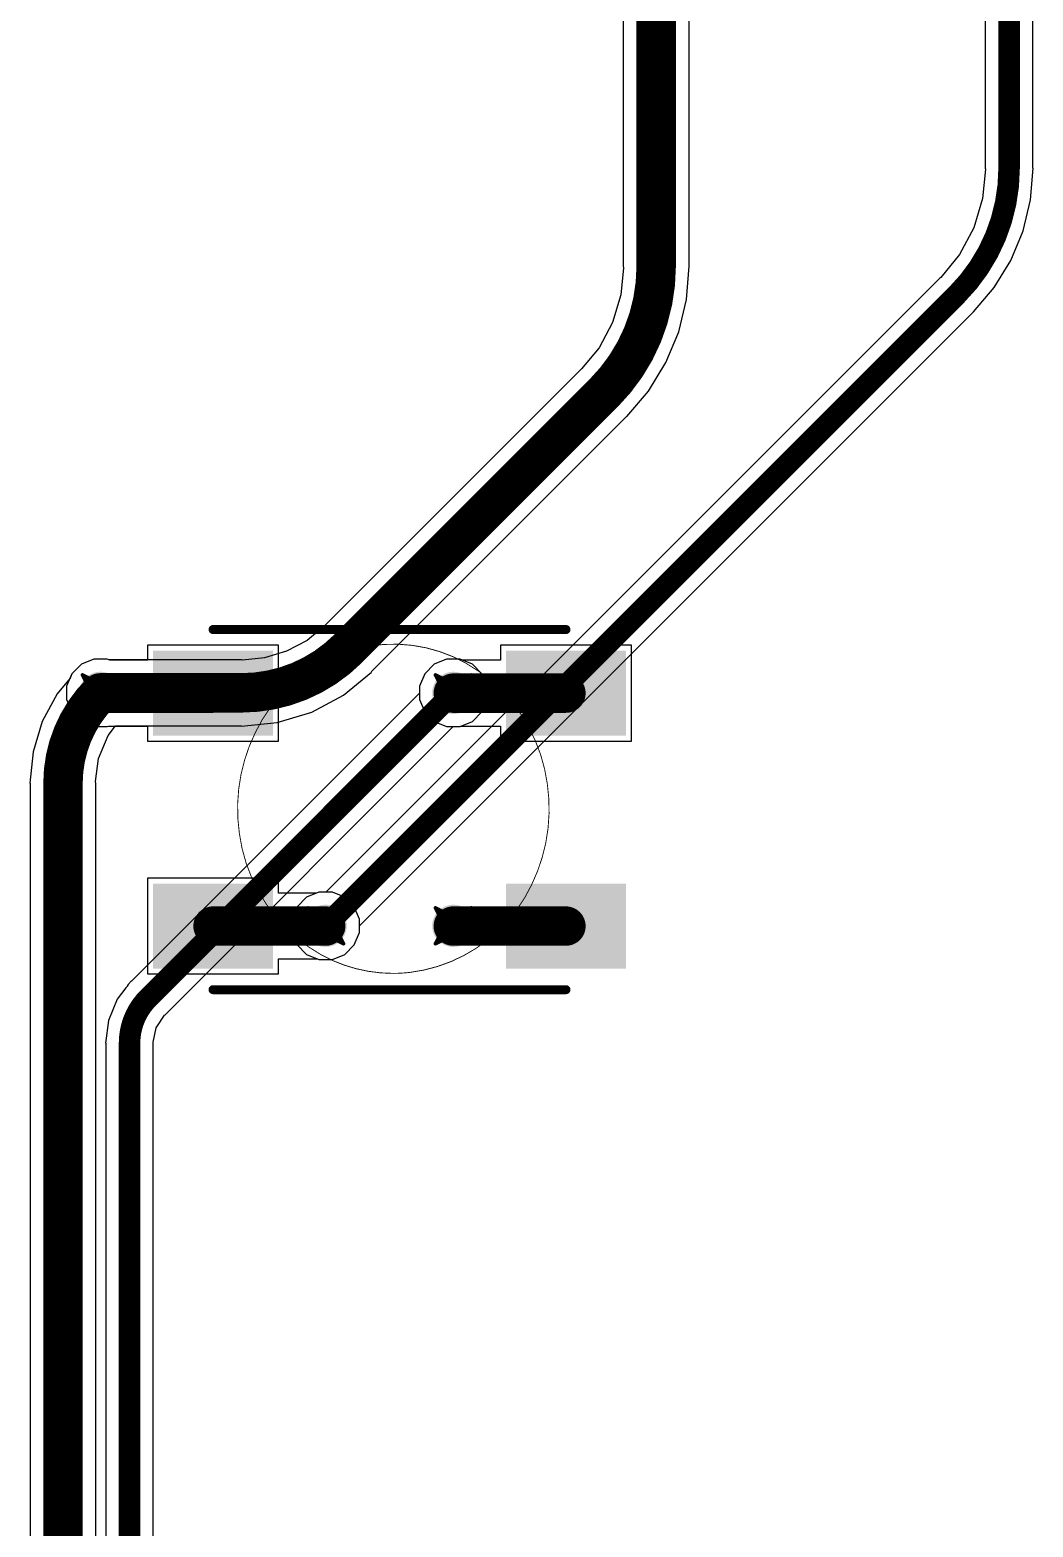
# Model space of a CAD drawing. Header units: inches. Extents: x -11 to 1110, y -7 to 455.
# Drawn here: x 281.98 to 296.19, y 200 to 221.21 of the extents above; entities that cross this region are included whole.
import ezdxf

# ---------------------------------------------------------------- set-up
doc = ezdxf.new("R2010")
doc.units = ezdxf.units.IN
for name, color, linetype in [('Bottom Layer', 5, 'Continuous'), ('Drill Drawing', 1, 'Continuous'), ('Mechanical 7', 56, 'Continuous'), ('Top Layer', 1, 'Continuous'), ('Top Overlay', 2, 'Continuous'), ('Top Paste', 8, 'Continuous'), ('Top Solder', 216, 'Continuous'), ('Via Holes', 16, 'Continuous')]:
    doc.layers.add(name, color=color, linetype=linetype)

msp = doc.modelspace()

# ---------------------------------------------------------------- hatches: boundary and pattern name
at = {"layer": 'Bottom Layer'}
h = msp.add_hatch(color=5, dxfattribs=at)
edge = h.paths.add_edge_path()
edge.add_arc((282.978, 211.82), 0.3, 0, 360)
h = msp.add_hatch(color=5, dxfattribs=at)
edge = h.paths.add_edge_path()
edge.add_arc((287.978, 211.82), 0.3, 0, 360)
h = msp.add_hatch(color=5, dxfattribs=at)
edge = h.paths.add_edge_path()
edge.add_arc((286.169, 208.52), 0.3, 0, 360)
h = msp.add_hatch(color=5, dxfattribs=at)
edge = h.paths.add_edge_path()
edge.add_arc((287.978, 208.52), 0.3, 0, 360)
at = {"layer": 'Top Layer'}
for points in [[(283.824, 212.316), (285.324, 212.316), (285.324, 211.316), (283.824, 211.316)], [(290.324, 211.316), (288.824, 211.316), (288.824, 212.316), (290.324, 212.316)], [(283.824, 209.016), (285.324, 209.016), (285.324, 208.016), (283.824, 208.016)], [(288.824, 209.016), (290.324, 209.016), (290.324, 208.016), (288.824, 208.016)]]:
    msp.add_hatch(color=1, dxfattribs=at).paths.add_polyline_path(points)
h = msp.add_hatch(color=1, dxfattribs=at)
edge = h.paths.add_edge_path()
edge.add_arc((282.978, 211.82), 0.3, 0, 360)
h = msp.add_hatch(color=1, dxfattribs=at)
edge = h.paths.add_edge_path()
edge.add_arc((287.978, 211.82), 0.3, 0, 360)
h = msp.add_hatch(color=1, dxfattribs=at)
edge = h.paths.add_edge_path()
edge.add_arc((286.169, 208.52), 0.3, 0, 360)
h = msp.add_hatch(color=1, dxfattribs=at)
edge = h.paths.add_edge_path()
edge.add_arc((287.978, 208.52), 0.3, 0, 360)
at = {"layer": 'Top Paste'}
for points in [[(283.824, 212.316), (285.324, 212.316), (285.324, 211.316), (283.824, 211.316)], [(290.324, 211.316), (288.824, 211.316), (288.824, 212.316), (290.324, 212.316)], [(283.824, 209.016), (285.324, 209.016), (285.324, 208.016), (283.824, 208.016)], [(288.824, 209.016), (290.324, 209.016), (290.324, 208.016), (288.824, 208.016)]]:
    msp.add_hatch(color=8, dxfattribs=at).paths.add_polyline_path(points)
at = {"layer": 'Top Solder'}
for points in [[(283.722, 212.418), (285.425, 212.418), (285.425, 211.215), (283.722, 211.215)], [(290.425, 211.215), (288.722, 211.215), (288.722, 212.418), (290.425, 212.418)], [(283.722, 209.118), (285.425, 209.118), (285.425, 207.915), (283.722, 207.915)], [(288.722, 209.118), (290.425, 209.118), (290.425, 207.915), (288.722, 207.915)]]:
    msp.add_hatch(color=216, dxfattribs=at).paths.add_polyline_path(points)
at = {"layer": 'Via Holes'}
h = msp.add_hatch(color=7, dxfattribs=at)
edge = h.paths.add_edge_path()
edge.add_arc((282.978, 211.82), 0.15, 0, 360)
h = msp.add_hatch(color=7, dxfattribs=at)
edge = h.paths.add_edge_path()
edge.add_arc((287.978, 211.82), 0.15, 0, 360)
h = msp.add_hatch(color=7, dxfattribs=at)
edge = h.paths.add_edge_path()
edge.add_arc((286.169, 208.52), 0.15, 0, 360)
h = msp.add_hatch(color=7, dxfattribs=at)
edge = h.paths.add_edge_path()
edge.add_arc((287.978, 208.52), 0.15, 0, 360)

# ---------------------------------------------------------------- linework, layer by layer
at = {"layer": 'Bottom Layer'}
for p, q in [((290.386, 226.809), (290.386, 217.863)), ((291.318, 217.863), (291.318, 226.809)), ((295.515, 226.594), (295.515, 219.254)), ((296.189, 219.254), (296.189, 226.594)), ((295.518, 219.24), (295.477, 218.824)), ((295.515, 219.254), (295.518, 219.24)), ((296.156, 218.804), (296.191, 219.254)), ((296.191, 219.254), (296.189, 219.254)), ((295.477, 218.824), (295.352, 218.41)), ((296.05, 218.365), (296.156, 218.804)), ((295.352, 218.41), (295.148, 218.028)), ((295.877, 217.947), (296.05, 218.365)), ((295.148, 218.028), (294.883, 217.705)), ((290.39, 217.842), (290.352, 217.457)), ((290.386, 217.863), (290.39, 217.842)), ((291.282, 217.393), (291.319, 217.863)), ((291.319, 217.863), (291.318, 217.863)), ((295.641, 217.562), (295.877, 217.947)), ((294.87, 217.696), (286.171, 208.997)), ((294.883, 217.705), (294.87, 217.696)), ((290.352, 217.457), (290.234, 217.067)), ((291.171, 216.934), (291.282, 217.393)), ((295.348, 217.219), (295.641, 217.562)), ((286.647, 208.521), (295.346, 217.22)), ((295.346, 217.22), (295.348, 217.219)), ((290.234, 217.067), (290.042, 216.708)), ((290.991, 216.498), (291.171, 216.934)), ((290.042, 216.708), (289.796, 216.409)), ((289.779, 216.397), (286.157, 212.775)), ((289.796, 216.409), (289.779, 216.397)), ((290.744, 216.096), (290.991, 216.498)), ((290.438, 215.737), (290.744, 216.096)), ((286.816, 212.116), (290.438, 215.738)), ((290.438, 215.738), (290.438, 215.738)), ((290.438, 215.738), (290.438, 215.737)), ((286.149, 212.763), (285.906, 212.564)), ((286.157, 212.775), (286.149, 212.763)), ((285.906, 212.564), (285.616, 212.409)), ((285.302, 212.314), (284.99, 212.283)), ((285.616, 212.409), (285.302, 212.314)), ((282.573, 212.09), (282.548, 212.03)), ((282.708, 212.225), (282.573, 212.09)), ((282.883, 212.297), (282.708, 212.225)), ((283.073, 212.297), (282.883, 212.297)), ((283.101, 212.286), (283.073, 212.297)), ((284.975, 212.286), (283.101, 212.286)), ((284.99, 212.283), (284.975, 212.286)), ((286.424, 211.789), (286.819, 212.113)), ((286.819, 212.113), (286.816, 212.116)), ((287.573, 212.09), (287.5, 211.915)), ((287.708, 212.225), (287.573, 212.09)), ((287.883, 212.297), (287.708, 212.225)), ((288.073, 212.297), (287.883, 212.297)), ((288.249, 212.225), (288.073, 212.297)), ((288.383, 212.09), (288.249, 212.225)), ((288.456, 211.915), (288.383, 212.09)), ((282.548, 212.03), (282.364, 211.805)), ((287.5, 211.915), (287.5, 211.818)), ((288.456, 211.725), (288.456, 211.915)), ((282.364, 211.805), (282.153, 211.412)), ((287.5, 211.818), (283.418, 207.735)), ((285.973, 211.548), (286.424, 211.789)), ((288.383, 211.549), (288.456, 211.725)), ((285.484, 211.4), (285.973, 211.548)), ((288.249, 211.415), (288.383, 211.549)), ((282.153, 211.412), (282.024, 210.984)), ((283.087, 211.216), (283.193, 211.353)), ((283.193, 211.353), (284.975, 211.353)), ((283.894, 207.259), (287.976, 211.342)), ((284.975, 211.35), (285.484, 211.4)), ((284.975, 211.353), (284.975, 211.35)), ((287.976, 211.342), (288.073, 211.342)), ((288.073, 211.342), (288.249, 211.415)), ((282.952, 210.89), (283.087, 211.216)), ((282.024, 210.984), (281.98, 210.54)), ((282.909, 210.563), (282.952, 210.89)), ((281.98, 210.54), (281.982, 210.54)), ((281.982, 210.54), (281.982, 199.645)), ((282.914, 210.54), (282.909, 210.563)), ((282.914, 199.645), (282.914, 210.54)), ((285.899, 208.925), (285.764, 208.79)), ((286.074, 208.997), (285.899, 208.925)), ((286.171, 208.997), (286.074, 208.997)), ((285.764, 208.79), (285.692, 208.615)), ((285.692, 208.615), (285.692, 208.425)), ((286.647, 208.425), (286.647, 208.521)), ((285.692, 208.425), (285.764, 208.249)), ((286.574, 208.249), (286.647, 208.425)), ((285.764, 208.249), (285.899, 208.115)), ((285.899, 208.115), (286.074, 208.042)), ((286.264, 208.042), (286.44, 208.115)), ((286.44, 208.115), (286.574, 208.249)), ((286.074, 208.042), (286.264, 208.042)), ((283.34, 207.64), (283.217, 207.48)), ((283.351, 207.655), (283.34, 207.64)), ((283.34, 207.64), (283.34, 207.64)), ((283.355, 207.661), (283.351, 207.655)), ((283.359, 207.666), (283.355, 207.661)), ((283.373, 207.687), (283.359, 207.667)), ((283.359, 207.667), (283.359, 207.666)), ((283.415, 207.738), (283.373, 207.687)), ((283.418, 207.735), (283.415, 207.738)), ((283.217, 207.48), (283.092, 207.18)), ((283.766, 207.077), (283.884, 207.252)), ((283.884, 207.252), (283.894, 207.259)), ((283.092, 207.18), (283.05, 206.858)), ((283.725, 206.87), (283.766, 207.077)), ((283.05, 206.858), (283.054, 206.858)), ((283.054, 206.858), (283.054, 198.64)), ((283.727, 206.858), (283.725, 206.87)), ((283.727, 198.64), (283.727, 206.858))]:
    msp.add_line(p, q, dxfattribs=at)
for points in [[(290.852, 217.863, 0.559, 0.559, 0), (290.852, 226.933, 0.559, 0.559, 0)], [(295.852, 219.254, 0.305, 0.305, 0), (295.852, 226.933, 0.305, 0.305, 0)], [(295.852, 219.254, 0.305, 0.305, -0.198912), (295.108, 217.458, 0.305, 0.305, 0)], [(290.852, 217.863, 0.559, 0.559, -0.198912), (290.108, 216.067, 0.559, 0.559, 0)], [(286.169, 208.52, 0.305, 0.305, 0), (295.108, 217.458, 0.305, 0.305, 0)], [(286.487, 212.446, 0.559, 0.559, 0), (290.108, 216.067, 0.559, 0.559, 0)], [(286.487, 212.446, 0.559, 0.559, -0.198912), (284.975, 211.82, 0.559, 0.559, 0)], [(282.448, 210.54, 0.559, 0.559, -0.198912), (282.978, 211.82, 0.559, 0.559, 0)], [(282.978, 211.82, 0.559, 0.559, 0), (284.975, 211.82, 0.559, 0.559, 0)], [(283.656, 207.497, 0.305, 0.305, 0), (287.978, 211.82, 0.305, 0.305, 0)], [(282.448, 199.645, 0.559, 0.559, 0), (282.448, 210.54, 0.559, 0.559, 0)], [(283.611, 207.449, 0.305, 0.305, -0.018135), (283.656, 207.497, 0.305, 0.305, 0)], [(283.656, 207.497, 0.305, 0.305, 0), (283.656, 207.497, 0.305, 0.305, 0)], [(283.656, 207.497, 0.305, 0.305, -0.000076), (283.656, 207.497, 0.305, 0.305, 0)], [(283.391, 206.858, 0.305, 0.305, -0.18005), (283.611, 207.449, 0.305, 0.305, 0)], [(283.391, 198.64, 0.305, 0.305, 0), (283.391, 206.858, 0.305, 0.305, 0)]]:
    msp.add_lwpolyline(points, format="xyseb", dxfattribs=at)
for points in [[(295.776, 219.254, 0.152, 0.152, 1), (295.928, 219.254, 0.152, 0.152, 1)], [(295.776, 219.254, 0.152, 0.152, 1), (295.928, 219.254, 0.152, 0.152, 1)], [(290.712, 217.863, 0.279, 0.279, 1), (290.992, 217.863, 0.279, 0.279, 1)], [(290.712, 217.863, 0.279, 0.279, 1), (290.992, 217.863, 0.279, 0.279, 1)], [(295.032, 217.458, 0.152, 0.152, 1), (295.184, 217.458, 0.152, 0.152, 1)], [(295.032, 217.458, 0.152, 0.152, 1), (295.184, 217.458, 0.152, 0.152, 1)], [(289.969, 216.067, 0.279, 0.279, 1), (290.248, 216.067, 0.279, 0.279, 1)], [(289.969, 216.067, 0.279, 0.279, 1), (290.248, 216.067, 0.279, 0.279, 1)], [(286.347, 212.446, 0.279, 0.279, 1), (286.626, 212.446, 0.279, 0.279, 1)], [(286.347, 212.446, 0.279, 0.279, 1), (286.626, 212.446, 0.279, 0.279, 1)], [(282.838, 211.82, 0.279, 0.279, 1), (283.118, 211.82, 0.279, 0.279, 1)], [(282.838, 211.82, 0.279, 0.279, 1), (283.118, 211.82, 0.279, 0.279, 1)], [(284.836, 211.82, 0.279, 0.279, 1), (285.115, 211.82, 0.279, 0.279, 1)], [(284.836, 211.82, 0.279, 0.279, 1), (285.115, 211.82, 0.279, 0.279, 1)], [(287.902, 211.82, 0.152, 0.152, 1), (288.054, 211.82, 0.152, 0.152, 1)], [(282.308, 210.54, 0.279, 0.279, 1), (282.588, 210.54, 0.279, 0.279, 1)], [(282.308, 210.54, 0.279, 0.279, 1), (282.588, 210.54, 0.279, 0.279, 1)], [(286.093, 208.52, 0.152, 0.152, 1), (286.246, 208.52, 0.152, 0.152, 1)], [(283.579, 207.497, 0.152, 0.152, 1), (283.732, 207.497, 0.152, 0.152, 1)], [(283.579, 207.497, 0.152, 0.152, 1), (283.732, 207.497, 0.152, 0.152, 1)], [(283.579, 207.497, 0.152, 0.152, 1), (283.732, 207.497, 0.152, 0.152, 1)], [(283.579, 207.497, 0.152, 0.152, 1), (283.732, 207.497, 0.152, 0.152, 1)], [(283.579, 207.497, 0.152, 0.152, 1), (283.732, 207.497, 0.152, 0.152, 1)], [(283.579, 207.497, 0.152, 0.152, 1), (283.732, 207.497, 0.152, 0.152, 1)], [(283.535, 207.449, 0.152, 0.152, 1), (283.687, 207.449, 0.152, 0.152, 1)], [(283.535, 207.449, 0.152, 0.152, 1), (283.687, 207.449, 0.152, 0.152, 1)], [(283.315, 206.858, 0.152, 0.152, 1), (283.467, 206.858, 0.152, 0.152, 1)], [(283.315, 206.858, 0.152, 0.152, 1), (283.467, 206.858, 0.152, 0.152, 1)]]:
    msp.add_lwpolyline(points, format="xyseb", close=True, dxfattribs=at)
at = {"layer": 'Drill Drawing'}
for points in [[(282.724, 212.074, 0.0508, 0.0508, 0), (282.978, 211.947, 0.0508, 0.0508, 0)], [(282.724, 212.074, 0.0508, 0.0508, 0), (282.851, 211.82, 0.0508, 0.0508, 0)], [(282.978, 211.947, 0.0508, 0.0508, 0), (283.232, 212.074, 0.0508, 0.0508, 0)], [(283.105, 211.82, 0.0508, 0.0508, 0), (283.232, 212.074, 0.0508, 0.0508, 0)], [(287.724, 212.074, 0.0508, 0.0508, 0), (287.978, 211.947, 0.0508, 0.0508, 0)], [(287.724, 212.074, 0.0508, 0.0508, 0), (287.851, 211.82, 0.0508, 0.0508, 0)], [(287.978, 211.947, 0.0508, 0.0508, 0), (288.232, 212.074, 0.0508, 0.0508, 0)], [(288.105, 211.82, 0.0508, 0.0508, 0), (288.232, 212.074, 0.0508, 0.0508, 0)], [(282.724, 211.566, 0.0508, 0.0508, 0), (282.851, 211.82, 0.0508, 0.0508, 0)], [(282.724, 211.566, 0.0508, 0.0508, 0), (282.978, 211.693, 0.0508, 0.0508, 0)], [(282.978, 211.693, 0.0508, 0.0508, 0), (283.232, 211.566, 0.0508, 0.0508, 0)], [(283.105, 211.82, 0.0508, 0.0508, 0), (283.232, 211.566, 0.0508, 0.0508, 0)], [(287.724, 211.566, 0.0508, 0.0508, 0), (287.851, 211.82, 0.0508, 0.0508, 0)], [(287.724, 211.566, 0.0508, 0.0508, 0), (287.978, 211.693, 0.0508, 0.0508, 0)], [(287.978, 211.693, 0.0508, 0.0508, 0), (288.232, 211.566, 0.0508, 0.0508, 0)], [(288.105, 211.82, 0.0508, 0.0508, 0), (288.232, 211.566, 0.0508, 0.0508, 0)], [(285.915, 208.774, 0.0508, 0.0508, 0), (286.169, 208.647, 0.0508, 0.0508, 0)], [(285.915, 208.774, 0.0508, 0.0508, 0), (286.042, 208.52, 0.0508, 0.0508, 0)], [(286.169, 208.647, 0.0508, 0.0508, 0), (286.423, 208.774, 0.0508, 0.0508, 0)], [(286.296, 208.52, 0.0508, 0.0508, 0), (286.423, 208.774, 0.0508, 0.0508, 0)], [(287.724, 208.774, 0.0508, 0.0508, 0), (287.978, 208.647, 0.0508, 0.0508, 0)], [(287.724, 208.774, 0.0508, 0.0508, 0), (287.851, 208.52, 0.0508, 0.0508, 0)], [(287.978, 208.647, 0.0508, 0.0508, 0), (288.232, 208.774, 0.0508, 0.0508, 0)], [(288.105, 208.52, 0.0508, 0.0508, 0), (288.232, 208.774, 0.0508, 0.0508, 0)], [(285.915, 208.266, 0.0508, 0.0508, 0), (286.042, 208.52, 0.0508, 0.0508, 0)], [(286.296, 208.52, 0.0508, 0.0508, 0), (286.423, 208.266, 0.0508, 0.0508, 0)], [(287.724, 208.266, 0.0508, 0.0508, 0), (287.851, 208.52, 0.0508, 0.0508, 0)], [(288.105, 208.52, 0.0508, 0.0508, 0), (288.232, 208.266, 0.0508, 0.0508, 0)], [(285.915, 208.266, 0.0508, 0.0508, 0), (286.169, 208.393, 0.0508, 0.0508, 0)], [(286.169, 208.393, 0.0508, 0.0508, 0), (286.423, 208.266, 0.0508, 0.0508, 0)], [(287.724, 208.266, 0.0508, 0.0508, 0), (287.978, 208.393, 0.0508, 0.0508, 0)], [(287.978, 208.393, 0.0508, 0.0508, 0), (288.232, 208.266, 0.0508, 0.0508, 0)]]:
    msp.add_lwpolyline(points, format="xyseb", dxfattribs=at)
for points in [[(282.711, 212.074, 0.0254, 0.0254, 1), (282.737, 212.074, 0.0254, 0.0254, 1)], [(282.711, 212.074, 0.0254, 0.0254, 1), (282.737, 212.074, 0.0254, 0.0254, 1)], [(283.219, 212.074, 0.0254, 0.0254, 1), (283.245, 212.074, 0.0254, 0.0254, 1)], [(283.219, 212.074, 0.0254, 0.0254, 1), (283.245, 212.074, 0.0254, 0.0254, 1)], [(287.711, 212.074, 0.0254, 0.0254, 1), (287.737, 212.074, 0.0254, 0.0254, 1)], [(287.711, 212.074, 0.0254, 0.0254, 1), (287.737, 212.074, 0.0254, 0.0254, 1)], [(288.219, 212.074, 0.0254, 0.0254, 1), (288.245, 212.074, 0.0254, 0.0254, 1)], [(288.219, 212.074, 0.0254, 0.0254, 1), (288.245, 212.074, 0.0254, 0.0254, 1)], [(282.965, 211.947, 0.0254, 0.0254, 1), (282.991, 211.947, 0.0254, 0.0254, 1)], [(282.965, 211.947, 0.0254, 0.0254, 1), (282.991, 211.947, 0.0254, 0.0254, 1)], [(287.965, 211.947, 0.0254, 0.0254, 1), (287.991, 211.947, 0.0254, 0.0254, 1)], [(287.965, 211.947, 0.0254, 0.0254, 1), (287.991, 211.947, 0.0254, 0.0254, 1)], [(282.838, 211.82, 0.0254, 0.0254, 1), (282.864, 211.82, 0.0254, 0.0254, 1)], [(282.838, 211.82, 0.0254, 0.0254, 1), (282.864, 211.82, 0.0254, 0.0254, 1)], [(282.965, 211.693, 0.0254, 0.0254, 1), (282.991, 211.693, 0.0254, 0.0254, 1)], [(282.965, 211.693, 0.0254, 0.0254, 1), (282.991, 211.693, 0.0254, 0.0254, 1)], [(283.092, 211.82, 0.0254, 0.0254, 1), (283.118, 211.82, 0.0254, 0.0254, 1)], [(283.092, 211.82, 0.0254, 0.0254, 1), (283.118, 211.82, 0.0254, 0.0254, 1)], [(287.838, 211.82, 0.0254, 0.0254, 1), (287.864, 211.82, 0.0254, 0.0254, 1)], [(287.838, 211.82, 0.0254, 0.0254, 1), (287.864, 211.82, 0.0254, 0.0254, 1)], [(287.965, 211.693, 0.0254, 0.0254, 1), (287.991, 211.693, 0.0254, 0.0254, 1)], [(287.965, 211.693, 0.0254, 0.0254, 1), (287.991, 211.693, 0.0254, 0.0254, 1)], [(288.092, 211.82, 0.0254, 0.0254, 1), (288.118, 211.82, 0.0254, 0.0254, 1)], [(288.092, 211.82, 0.0254, 0.0254, 1), (288.118, 211.82, 0.0254, 0.0254, 1)], [(282.711, 211.566, 0.0254, 0.0254, 1), (282.737, 211.566, 0.0254, 0.0254, 1)], [(282.711, 211.566, 0.0254, 0.0254, 1), (282.737, 211.566, 0.0254, 0.0254, 1)], [(283.219, 211.566, 0.0254, 0.0254, 1), (283.245, 211.566, 0.0254, 0.0254, 1)], [(283.219, 211.566, 0.0254, 0.0254, 1), (283.245, 211.566, 0.0254, 0.0254, 1)], [(287.711, 211.566, 0.0254, 0.0254, 1), (287.737, 211.566, 0.0254, 0.0254, 1)], [(287.711, 211.566, 0.0254, 0.0254, 1), (287.737, 211.566, 0.0254, 0.0254, 1)], [(288.219, 211.566, 0.0254, 0.0254, 1), (288.245, 211.566, 0.0254, 0.0254, 1)], [(288.219, 211.566, 0.0254, 0.0254, 1), (288.245, 211.566, 0.0254, 0.0254, 1)], [(285.903, 208.774, 0.0254, 0.0254, 1), (285.928, 208.774, 0.0254, 0.0254, 1)], [(285.903, 208.774, 0.0254, 0.0254, 1), (285.928, 208.774, 0.0254, 0.0254, 1)], [(286.411, 208.774, 0.0254, 0.0254, 1), (286.436, 208.774, 0.0254, 0.0254, 1)], [(286.411, 208.774, 0.0254, 0.0254, 1), (286.436, 208.774, 0.0254, 0.0254, 1)], [(287.711, 208.774, 0.0254, 0.0254, 1), (287.737, 208.774, 0.0254, 0.0254, 1)], [(287.711, 208.774, 0.0254, 0.0254, 1), (287.737, 208.774, 0.0254, 0.0254, 1)], [(288.219, 208.774, 0.0254, 0.0254, 1), (288.245, 208.774, 0.0254, 0.0254, 1)], [(288.219, 208.774, 0.0254, 0.0254, 1), (288.245, 208.774, 0.0254, 0.0254, 1)], [(286.03, 208.52, 0.0254, 0.0254, 1), (286.055, 208.52, 0.0254, 0.0254, 1)], [(286.03, 208.52, 0.0254, 0.0254, 1), (286.055, 208.52, 0.0254, 0.0254, 1)], [(286.157, 208.647, 0.0254, 0.0254, 1), (286.182, 208.647, 0.0254, 0.0254, 1)], [(286.157, 208.647, 0.0254, 0.0254, 1), (286.182, 208.647, 0.0254, 0.0254, 1)], [(286.284, 208.52, 0.0254, 0.0254, 1), (286.309, 208.52, 0.0254, 0.0254, 1)], [(286.284, 208.52, 0.0254, 0.0254, 1), (286.309, 208.52, 0.0254, 0.0254, 1)], [(287.838, 208.52, 0.0254, 0.0254, 1), (287.864, 208.52, 0.0254, 0.0254, 1)], [(287.838, 208.52, 0.0254, 0.0254, 1), (287.864, 208.52, 0.0254, 0.0254, 1)], [(287.965, 208.647, 0.0254, 0.0254, 1), (287.991, 208.647, 0.0254, 0.0254, 1)], [(287.965, 208.647, 0.0254, 0.0254, 1), (287.991, 208.647, 0.0254, 0.0254, 1)], [(288.092, 208.52, 0.0254, 0.0254, 1), (288.118, 208.52, 0.0254, 0.0254, 1)], [(288.092, 208.52, 0.0254, 0.0254, 1), (288.118, 208.52, 0.0254, 0.0254, 1)], [(285.903, 208.266, 0.0254, 0.0254, 1), (285.928, 208.266, 0.0254, 0.0254, 1)], [(285.903, 208.266, 0.0254, 0.0254, 1), (285.928, 208.266, 0.0254, 0.0254, 1)], [(286.157, 208.393, 0.0254, 0.0254, 1), (286.182, 208.393, 0.0254, 0.0254, 1)], [(286.157, 208.393, 0.0254, 0.0254, 1), (286.182, 208.393, 0.0254, 0.0254, 1)], [(286.411, 208.266, 0.0254, 0.0254, 1), (286.436, 208.266, 0.0254, 0.0254, 1)], [(286.411, 208.266, 0.0254, 0.0254, 1), (286.436, 208.266, 0.0254, 0.0254, 1)], [(287.711, 208.266, 0.0254, 0.0254, 1), (287.737, 208.266, 0.0254, 0.0254, 1)], [(287.711, 208.266, 0.0254, 0.0254, 1), (287.737, 208.266, 0.0254, 0.0254, 1)], [(287.965, 208.393, 0.0254, 0.0254, 1), (287.991, 208.393, 0.0254, 0.0254, 1)], [(287.965, 208.393, 0.0254, 0.0254, 1), (287.991, 208.393, 0.0254, 0.0254, 1)], [(288.219, 208.266, 0.0254, 0.0254, 1), (288.245, 208.266, 0.0254, 0.0254, 1)], [(288.219, 208.266, 0.0254, 0.0254, 1), (288.245, 208.266, 0.0254, 0.0254, 1)]]:
    msp.add_lwpolyline(points, format="xyseb", close=True, dxfattribs=at)
at = {"layer": 'Mechanical 7'}
for points in [[(286.797, 212.484, 0.0127, 0.0127, -0.168778), (288.15, 212.244, 0.0127, 0.0127, 0)], [(285.172, 211.256, 0.0127, 0.0127, -0.244073), (286.797, 212.484, 0.0127, 0.0127, 0)], [(288.15, 212.244, 0.0127, 0.0127, -0.235399), (289.31, 210.527, 0.0127, 0.0127, 0)], [(284.947, 209.827, 0.0127, 0.0127, -0.151666), (285.172, 211.256, 0.0127, 0.0127, 0)], [(289.31, 210.527, 0.0127, 0.0127, -0.151375), (289.085, 209.097, 0.0127, 0.0127, 0)], [(286.106, 208.109, 0.0127, 0.0127, -0.234827), (284.947, 209.827, 0.0127, 0.0127, 0)], [(289.085, 209.097, 0.0127, 0.0127, -0.256725), (287.363, 207.86, 0.0127, 0.0127, 0)], [(287.125, 207.846, 0.0127, 0.0127, -0.126944), (286.106, 208.109, 0.0127, 0.0127, 0)], [(287.363, 207.86, 0.0127, 0.0127, -0.028259), (287.125, 207.846, 0.0127, 0.0127, 0)]]:
    msp.add_lwpolyline(points, format="xyseb", dxfattribs=at)
for points in [[(286.794, 212.484, 0.00635, 0.00635, 1), (286.8, 212.484, 0.00635, 0.00635, 1)], [(286.794, 212.484, 0.00635, 0.00635, 1), (286.8, 212.484, 0.00635, 0.00635, 1)], [(288.147, 212.244, 0.00635, 0.00635, 1), (288.154, 212.244, 0.00635, 0.00635, 1)], [(288.147, 212.244, 0.00635, 0.00635, 1), (288.154, 212.244, 0.00635, 0.00635, 1)], [(285.169, 211.256, 0.00635, 0.00635, 1), (285.175, 211.256, 0.00635, 0.00635, 1)], [(285.169, 211.256, 0.00635, 0.00635, 1), (285.175, 211.256, 0.00635, 0.00635, 1)], [(289.307, 210.527, 0.00635, 0.00635, 1), (289.313, 210.527, 0.00635, 0.00635, 1)], [(289.307, 210.527, 0.00635, 0.00635, 1), (289.313, 210.527, 0.00635, 0.00635, 1)], [(284.943, 209.827, 0.00635, 0.00635, 1), (284.95, 209.827, 0.00635, 0.00635, 1)], [(284.943, 209.827, 0.00635, 0.00635, 1), (284.95, 209.827, 0.00635, 0.00635, 1)], [(289.081, 209.097, 0.00635, 0.00635, 1), (289.088, 209.097, 0.00635, 0.00635, 1)], [(289.081, 209.097, 0.00635, 0.00635, 1), (289.088, 209.097, 0.00635, 0.00635, 1)], [(286.103, 208.109, 0.00635, 0.00635, 1), (286.109, 208.109, 0.00635, 0.00635, 1)], [(286.103, 208.109, 0.00635, 0.00635, 1), (286.109, 208.109, 0.00635, 0.00635, 1)], [(287.122, 207.846, 0.00635, 0.00635, 1), (287.128, 207.846, 0.00635, 0.00635, 1)], [(287.122, 207.846, 0.00635, 0.00635, 1), (287.128, 207.846, 0.00635, 0.00635, 1)], [(287.36, 207.86, 0.00635, 0.00635, 1), (287.366, 207.86, 0.00635, 0.00635, 1)], [(287.36, 207.86, 0.00635, 0.00635, 1), (287.366, 207.86, 0.00635, 0.00635, 1)]]:
    msp.add_lwpolyline(points, format="xyseb", close=True, dxfattribs=at)
at = {"layer": 'Top Layer'}
for p, q in [((285.502, 212.494), (283.646, 212.494)), ((283.646, 212.494), (283.646, 212.282)), ((285.502, 211.138), (285.502, 212.494)), ((290.502, 212.494), (288.646, 212.494)), ((288.646, 212.494), (288.646, 212.282)), ((290.502, 211.138), (290.502, 212.494)), ((282.573, 212.09), (282.5, 211.915)), ((282.708, 212.225), (282.573, 212.09)), ((282.883, 212.297), (282.708, 212.225)), ((283.073, 212.297), (282.883, 212.297)), ((283.11, 212.282), (283.073, 212.297)), ((283.646, 212.282), (283.11, 212.282)), ((287.573, 212.09), (287.5, 211.915)), ((287.708, 212.225), (287.573, 212.09)), ((287.883, 212.297), (287.708, 212.225)), ((288.073, 212.297), (287.883, 212.297)), ((288.11, 212.282), (288.073, 212.297)), ((288.646, 212.282), (288.11, 212.282)), ((282.5, 211.915), (282.5, 211.725)), ((287.5, 211.915), (287.5, 211.725)), ((282.5, 211.725), (282.573, 211.549)), ((287.5, 211.725), (287.573, 211.549)), ((282.573, 211.549), (282.708, 211.415)), ((287.573, 211.549), (287.708, 211.415)), ((282.708, 211.415), (282.883, 211.342)), ((282.883, 211.342), (283.073, 211.342)), ((283.073, 211.342), (283.093, 211.35)), ((283.093, 211.35), (283.646, 211.35)), ((283.646, 211.35), (283.646, 211.138)), ((287.708, 211.415), (287.883, 211.342)), ((287.883, 211.342), (288.073, 211.342)), ((288.073, 211.342), (288.093, 211.35)), ((288.093, 211.35), (288.646, 211.35)), ((288.646, 211.35), (288.646, 211.138)), ((283.646, 211.138), (285.502, 211.138)), ((288.646, 211.138), (290.502, 211.138)), ((285.502, 209.194), (283.646, 209.194)), ((283.646, 209.194), (283.646, 207.838)), ((285.502, 208.982), (285.502, 209.194)), ((286.038, 208.982), (285.502, 208.982)), ((286.074, 208.997), (286.038, 208.982)), ((286.264, 208.997), (286.074, 208.997)), ((286.44, 208.925), (286.264, 208.997)), ((286.574, 208.79), (286.44, 208.925)), ((286.647, 208.615), (286.574, 208.79)), ((286.647, 208.425), (286.647, 208.615)), ((286.574, 208.249), (286.647, 208.425)), ((286.264, 208.042), (286.44, 208.115)), ((286.44, 208.115), (286.574, 208.249)), ((285.502, 207.838), (285.502, 208.05)), ((285.502, 208.05), (286.054, 208.05)), ((286.054, 208.05), (286.074, 208.042)), ((286.074, 208.042), (286.264, 208.042)), ((283.646, 207.838), (285.502, 207.838))]:
    msp.add_line(p, q, dxfattribs=at)
for points in [[(282.978, 211.816, 0.559, 0.559, 0), (284.574, 211.816, 0.559, 0.559, 0)], [(287.978, 211.816, 0.559, 0.559, 0), (289.574, 211.816, 0.559, 0.559, 0)], [(284.574, 208.516, 0.559, 0.559, 0), (286.169, 208.516, 0.559, 0.559, 0)], [(287.978, 208.516, 0.559, 0.559, 0), (289.574, 208.516, 0.559, 0.559, 0)]]:
    msp.add_lwpolyline(points, format="xyseb", dxfattribs=at)
for points in [[(282.838, 211.816, 0.279, 0.279, 1), (283.118, 211.816, 0.279, 0.279, 1)], [(284.434, 211.816, 0.279, 0.279, 1), (284.713, 211.816, 0.279, 0.279, 1)], [(287.838, 211.816, 0.279, 0.279, 1), (288.118, 211.816, 0.279, 0.279, 1)], [(289.434, 211.816, 0.279, 0.279, 1), (289.713, 211.816, 0.279, 0.279, 1)], [(284.434, 208.516, 0.279, 0.279, 1), (284.713, 208.516, 0.279, 0.279, 1)], [(286.03, 208.516, 0.279, 0.279, 1), (286.309, 208.516, 0.279, 0.279, 1)], [(287.838, 208.516, 0.279, 0.279, 1), (288.118, 208.516, 0.279, 0.279, 1)], [(289.434, 208.516, 0.279, 0.279, 1), (289.713, 208.516, 0.279, 0.279, 1)]]:
    msp.add_lwpolyline(points, format="xyseb", close=True, dxfattribs=at)
at = {"layer": 'Top Overlay'}
for points in [[(284.574, 212.717, 0.127, 0.127, 0), (289.574, 212.717, 0.127, 0.127, 0)], [(283.518, 211.97, 0.254, 0.254, 0), (283.645, 211.843, 0.254, 0.254, 0)], [(283.518, 211.716, 0.254, 0.254, 0), (283.518, 211.97, 0.254, 0.254, 0)], [(283.518, 211.716, 0.254, 0.254, 0), (283.645, 211.843, 0.254, 0.254, 0)], [(284.574, 207.615, 0.127, 0.127, 0), (289.574, 207.615, 0.127, 0.127, 0)]]:
    msp.add_lwpolyline(points, format="xyseb", dxfattribs=at)
for points in [[(284.542, 212.717, 0.0635, 0.0635, 1), (284.606, 212.717, 0.0635, 0.0635, 1)], [(289.542, 212.717, 0.0635, 0.0635, 1), (289.606, 212.717, 0.0635, 0.0635, 1)], [(283.454, 211.97, 0.127, 0.127, 1), (283.581, 211.97, 0.127, 0.127, 1)], [(283.454, 211.97, 0.127, 0.127, 1), (283.581, 211.97, 0.127, 0.127, 1)], [(283.581, 211.843, 0.127, 0.127, 1), (283.708, 211.843, 0.127, 0.127, 1)], [(283.581, 211.843, 0.127, 0.127, 1), (283.708, 211.843, 0.127, 0.127, 1)], [(283.454, 211.716, 0.127, 0.127, 1), (283.581, 211.716, 0.127, 0.127, 1)], [(283.454, 211.716, 0.127, 0.127, 1), (283.581, 211.716, 0.127, 0.127, 1)], [(284.542, 207.615, 0.0635, 0.0635, 1), (284.606, 207.615, 0.0635, 0.0635, 1)], [(289.542, 207.615, 0.0635, 0.0635, 1), (289.606, 207.615, 0.0635, 0.0635, 1)]]:
    msp.add_lwpolyline(points, format="xyseb", close=True, dxfattribs=at)

doc.saveas('drawing.dxf')
